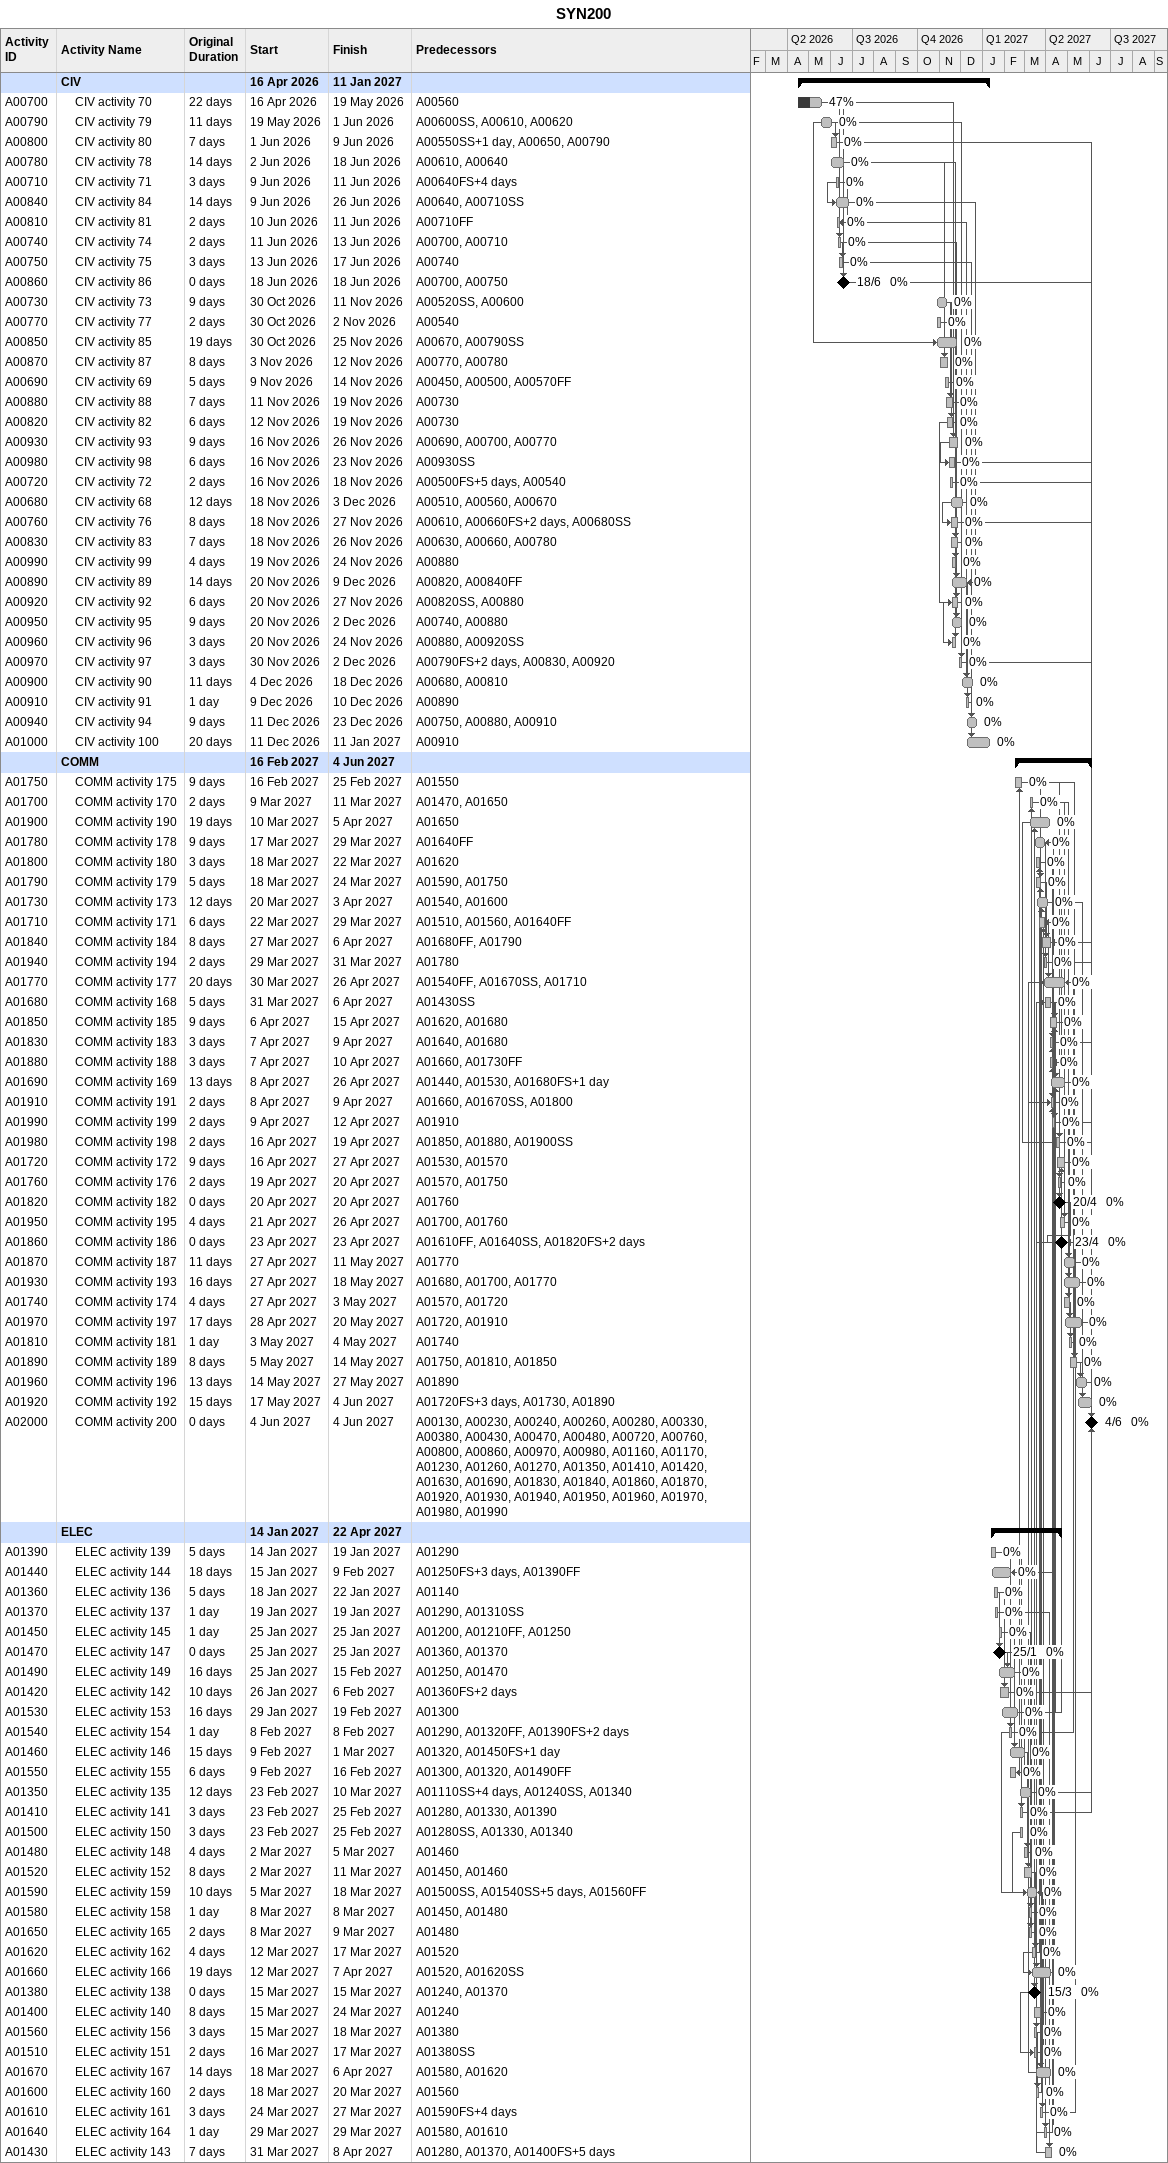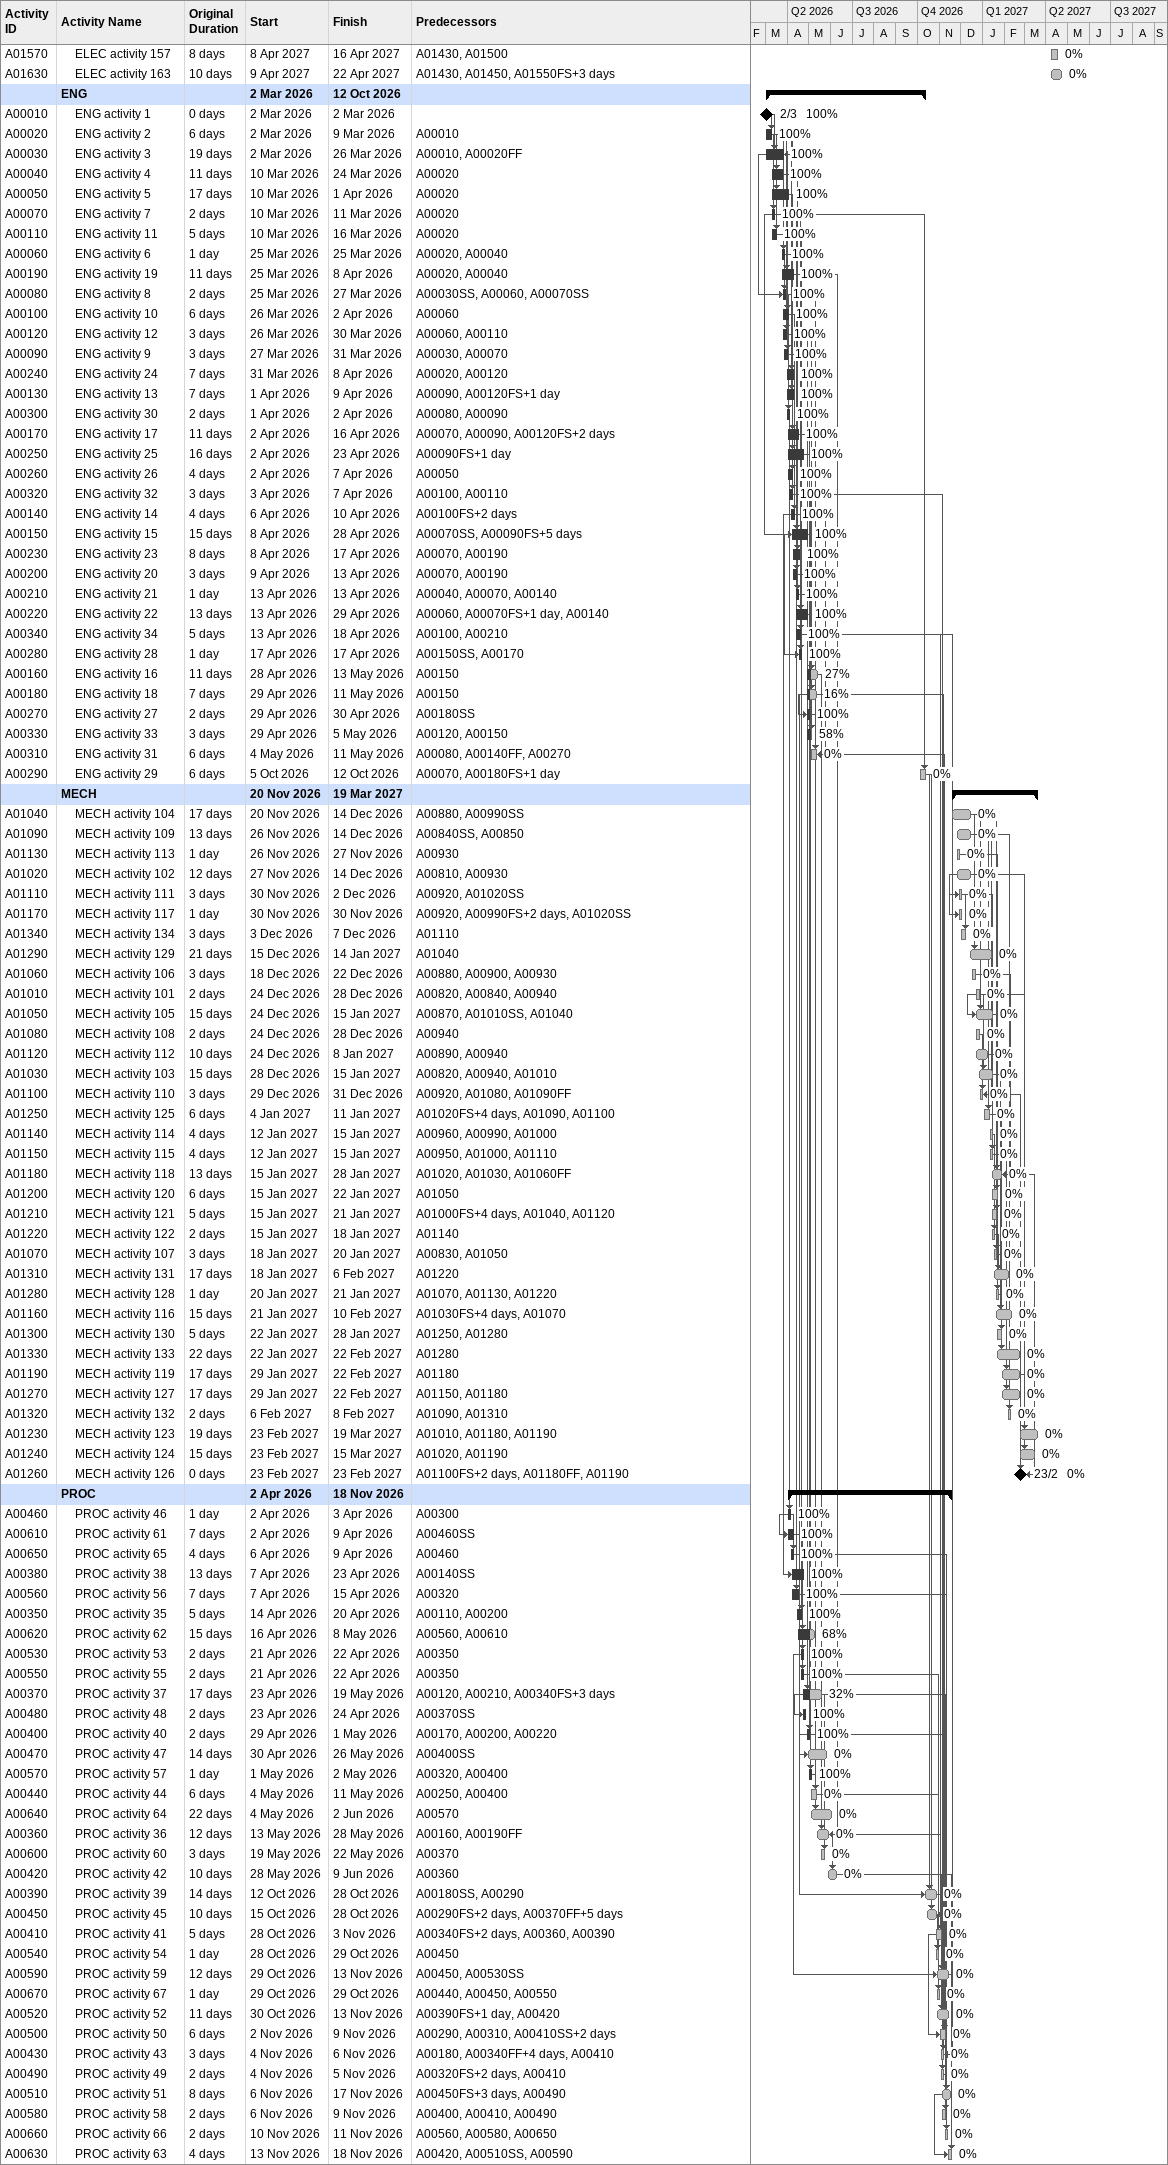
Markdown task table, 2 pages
SYN200

| ID | Level | Task | Original duration | Start | Finish | Predecessors | % complete |
|---|---|---|---|---|---|---|---|
|  | 1 | **CIV** |  | 2026-04-16 | 2027-01-11 |  |  |
| A00700 | 2 | CIV activity 70 | 22d | 2026-04-16 | 2026-05-19 | A00560 | 47 |
| A00790 | 2 | CIV activity 79 | 11d | 2026-05-19 | 2026-06-01 | A00600SS, A00610, A00620 | 0 |
| A00800 | 2 | CIV activity 80 | 7d | 2026-06-01 | 2026-06-09 | A00550SS+1d, A00650, A00790 | 0 |
| A00780 | 2 | CIV activity 78 | 14d | 2026-06-02 | 2026-06-18 | A00610, A00640 | 0 |
| A00710 | 2 | CIV activity 71 | 3d | 2026-06-09 | 2026-06-11 | A00640FS+4d | 0 |
| A00840 | 2 | CIV activity 84 | 14d | 2026-06-09 | 2026-06-26 | A00640, A00710SS | 0 |
| A00810 | 2 | CIV activity 81 | 2d | 2026-06-10 | 2026-06-11 | A00710FF | 0 |
| A00740 | 2 | CIV activity 74 | 2d | 2026-06-11 | 2026-06-13 | A00700, A00710 | 0 |
| A00750 | 2 | CIV activity 75 | 3d | 2026-06-13 | 2026-06-17 | A00740 | 0 |
| A00860 | 2 | CIV activity 86 | 0d | 2026-06-18 | 2026-06-18 | A00700, A00750 | 0 |
| A00730 | 2 | CIV activity 73 | 9d | 2026-10-30 | 2026-11-11 | A00520SS, A00600 | 0 |
| A00770 | 2 | CIV activity 77 | 2d | 2026-10-30 | 2026-11-02 | A00540 | 0 |
| A00850 | 2 | CIV activity 85 | 19d | 2026-10-30 | 2026-11-25 | A00670, A00790SS | 0 |
| A00870 | 2 | CIV activity 87 | 8d | 2026-11-03 | 2026-11-12 | A00770, A00780 | 0 |
| A00690 | 2 | CIV activity 69 | 5d | 2026-11-09 | 2026-11-14 | A00450, A00500, A00570FF | 0 |
| A00880 | 2 | CIV activity 88 | 7d | 2026-11-11 | 2026-11-19 | A00730 | 0 |
| A00820 | 2 | CIV activity 82 | 6d | 2026-11-12 | 2026-11-19 | A00730 | 0 |
| A00930 | 2 | CIV activity 93 | 9d | 2026-11-16 | 2026-11-26 | A00690, A00700, A00770 | 0 |
| A00980 | 2 | CIV activity 98 | 6d | 2026-11-16 | 2026-11-23 | A00930SS | 0 |
| A00720 | 2 | CIV activity 72 | 2d | 2026-11-16 | 2026-11-18 | A00500FS+5d, A00540 | 0 |
| A00680 | 2 | CIV activity 68 | 12d | 2026-11-18 | 2026-12-03 | A00510, A00560, A00670 | 0 |
| A00760 | 2 | CIV activity 76 | 8d | 2026-11-18 | 2026-11-27 | A00610, A00660FS+2d, A00680SS | 0 |
| A00830 | 2 | CIV activity 83 | 7d | 2026-11-18 | 2026-11-26 | A00630, A00660, A00780 | 0 |
| A00990 | 2 | CIV activity 99 | 4d | 2026-11-19 | 2026-11-24 | A00880 | 0 |
| A00890 | 2 | CIV activity 89 | 14d | 2026-11-20 | 2026-12-09 | A00820, A00840FF | 0 |
| A00920 | 2 | CIV activity 92 | 6d | 2026-11-20 | 2026-11-27 | A00820SS, A00880 | 0 |
| A00950 | 2 | CIV activity 95 | 9d | 2026-11-20 | 2026-12-02 | A00740, A00880 | 0 |
| A00960 | 2 | CIV activity 96 | 3d | 2026-11-20 | 2026-11-24 | A00880, A00920SS | 0 |
| A00970 | 2 | CIV activity 97 | 3d | 2026-11-30 | 2026-12-02 | A00790FS+2d, A00830, A00920 | 0 |
| A00900 | 2 | CIV activity 90 | 11d | 2026-12-04 | 2026-12-18 | A00680, A00810 | 0 |
| A00910 | 2 | CIV activity 91 | 1d | 2026-12-09 | 2026-12-10 | A00890 | 0 |
| A00940 | 2 | CIV activity 94 | 9d | 2026-12-11 | 2026-12-23 | A00750, A00880, A00910 | 0 |
| A01000 | 2 | CIV activity 100 | 20d | 2026-12-11 | 2027-01-11 | A00910 | 0 |
|  | 1 | **COMM** |  | 2027-02-16 | 2027-06-04 |  |  |
| A01750 | 2 | COMM activity 175 | 9d | 2027-02-16 | 2027-02-25 | A01550 | 0 |
| A01700 | 2 | COMM activity 170 | 2d | 2027-03-09 | 2027-03-11 | A01470, A01650 | 0 |
| A01900 | 2 | COMM activity 190 | 19d | 2027-03-10 | 2027-04-05 | A01650 | 0 |
| A01780 | 2 | COMM activity 178 | 9d | 2027-03-17 | 2027-03-29 | A01640FF | 0 |
| A01800 | 2 | COMM activity 180 | 3d | 2027-03-18 | 2027-03-22 | A01620 | 0 |
| A01790 | 2 | COMM activity 179 | 5d | 2027-03-18 | 2027-03-24 | A01590, A01750 | 0 |
| A01730 | 2 | COMM activity 173 | 12d | 2027-03-20 | 2027-04-03 | A01540, A01600 | 0 |
| A01710 | 2 | COMM activity 171 | 6d | 2027-03-22 | 2027-03-29 | A01510, A01560, A01640FF | 0 |
| A01840 | 2 | COMM activity 184 | 8d | 2027-03-27 | 2027-04-06 | A01680FF, A01790 | 0 |
| A01940 | 2 | COMM activity 194 | 2d | 2027-03-29 | 2027-03-31 | A01780 | 0 |
| A01770 | 2 | COMM activity 177 | 20d | 2027-03-30 | 2027-04-26 | A01540FF, A01670SS, A01710 | 0 |
| A01680 | 2 | COMM activity 168 | 5d | 2027-03-31 | 2027-04-06 | A01430SS | 0 |
| A01850 | 2 | COMM activity 185 | 9d | 2027-04-06 | 2027-04-15 | A01620, A01680 | 0 |
| A01830 | 2 | COMM activity 183 | 3d | 2027-04-07 | 2027-04-09 | A01640, A01680 | 0 |
| A01880 | 2 | COMM activity 188 | 3d | 2027-04-07 | 2027-04-10 | A01660, A01730FF | 0 |
| A01690 | 2 | COMM activity 169 | 13d | 2027-04-08 | 2027-04-26 | A01440, A01530, A01680FS+1d | 0 |
| A01910 | 2 | COMM activity 191 | 2d | 2027-04-08 | 2027-04-09 | A01660, A01670SS, A01800 | 0 |
| A01990 | 2 | COMM activity 199 | 2d | 2027-04-09 | 2027-04-12 | A01910 | 0 |
| A01980 | 2 | COMM activity 198 | 2d | 2027-04-16 | 2027-04-19 | A01850, A01880, A01900SS | 0 |
| A01720 | 2 | COMM activity 172 | 9d | 2027-04-16 | 2027-04-27 | A01530, A01570 | 0 |
| A01760 | 2 | COMM activity 176 | 2d | 2027-04-19 | 2027-04-20 | A01570, A01750 | 0 |
| A01820 | 2 | COMM activity 182 | 0d | 2027-04-20 | 2027-04-20 | A01760 | 0 |
| A01950 | 2 | COMM activity 195 | 4d | 2027-04-21 | 2027-04-26 | A01700, A01760 | 0 |
| A01860 | 2 | COMM activity 186 | 0d | 2027-04-23 | 2027-04-23 | A01610FF, A01640SS, A01820FS+2d | 0 |
| A01870 | 2 | COMM activity 187 | 11d | 2027-04-27 | 2027-05-11 | A01770 | 0 |
| A01930 | 2 | COMM activity 193 | 16d | 2027-04-27 | 2027-05-18 | A01680, A01700, A01770 | 0 |
| A01740 | 2 | COMM activity 174 | 4d | 2027-04-27 | 2027-05-03 | A01570, A01720 | 0 |
| A01970 | 2 | COMM activity 197 | 17d | 2027-04-28 | 2027-05-20 | A01720, A01910 | 0 |
| A01810 | 2 | COMM activity 181 | 1d | 2027-05-03 | 2027-05-04 | A01740 | 0 |
| A01890 | 2 | COMM activity 189 | 8d | 2027-05-05 | 2027-05-14 | A01750, A01810, A01850 | 0 |
| A01960 | 2 | COMM activity 196 | 13d | 2027-05-14 | 2027-05-27 | A01890 | 0 |
| A01920 | 2 | COMM activity 192 | 15d | 2027-05-17 | 2027-06-04 | A01720FS+3d, A01730, A01890 | 0 |
| A02000 | 2 | COMM activity 200 | 0d | 2027-06-04 | 2027-06-04 | A00130, A00230, A00240, A00260, A00280, A00330, A00380, A00430, A00470, A00480, A00720, A00760, A00800, A00860, A00970, A00980, A01160, A01170, A01230, A01260, A01270, A01350, A01410, A01420, A01630, A01690, A01830, A01840, A01860, A01870, A01920, A01930, A01940, A01950, A01960, A01970, A01980, A01990 | 0 |
|  | 1 | **ELEC** |  | 2027-01-14 | 2027-04-22 |  |  |
| A01390 | 2 | ELEC activity 139 | 5d | 2027-01-14 | 2027-01-19 | A01290 | 0 |
| A01440 | 2 | ELEC activity 144 | 18d | 2027-01-15 | 2027-02-09 | A01250FS+3d, A01390FF | 0 |
| A01360 | 2 | ELEC activity 136 | 5d | 2027-01-18 | 2027-01-22 | A01140 | 0 |
| A01370 | 2 | ELEC activity 137 | 1d | 2027-01-19 | 2027-01-19 | A01290, A01310SS | 0 |
| A01450 | 2 | ELEC activity 145 | 1d | 2027-01-25 | 2027-01-25 | A01200, A01210FF, A01250 | 0 |
| A01470 | 2 | ELEC activity 147 | 0d | 2027-01-25 | 2027-01-25 | A01360, A01370 | 0 |
| A01490 | 2 | ELEC activity 149 | 16d | 2027-01-25 | 2027-02-15 | A01250, A01470 | 0 |
| A01420 | 2 | ELEC activity 142 | 10d | 2027-01-26 | 2027-02-06 | A01360FS+2d | 0 |
| A01530 | 2 | ELEC activity 153 | 16d | 2027-01-29 | 2027-02-19 | A01300 | 0 |
| A01540 | 2 | ELEC activity 154 | 1d | 2027-02-08 | 2027-02-08 | A01290, A01320FF, A01390FS+2d | 0 |
| A01460 | 2 | ELEC activity 146 | 15d | 2027-02-09 | 2027-03-01 | A01320, A01450FS+1d | 0 |
| A01550 | 2 | ELEC activity 155 | 6d | 2027-02-09 | 2027-02-16 | A01300, A01320, A01490FF | 0 |
| A01350 | 2 | ELEC activity 135 | 12d | 2027-02-23 | 2027-03-10 | A01110SS+4d, A01240SS, A01340 | 0 |
| A01410 | 2 | ELEC activity 141 | 3d | 2027-02-23 | 2027-02-25 | A01280, A01330, A01390 | 0 |
| A01500 | 2 | ELEC activity 150 | 3d | 2027-02-23 | 2027-02-25 | A01280SS, A01330, A01340 | 0 |
| A01480 | 2 | ELEC activity 148 | 4d | 2027-03-02 | 2027-03-05 | A01460 | 0 |
| A01520 | 2 | ELEC activity 152 | 8d | 2027-03-02 | 2027-03-11 | A01450, A01460 | 0 |
| A01590 | 2 | ELEC activity 159 | 10d | 2027-03-05 | 2027-03-18 | A01500SS, A01540SS+5d, A01560FF | 0 |
| A01580 | 2 | ELEC activity 158 | 1d | 2027-03-08 | 2027-03-08 | A01450, A01480 | 0 |
| A01650 | 2 | ELEC activity 165 | 2d | 2027-03-08 | 2027-03-09 | A01480 | 0 |
| A01620 | 2 | ELEC activity 162 | 4d | 2027-03-12 | 2027-03-17 | A01520 | 0 |
| A01660 | 2 | ELEC activity 166 | 19d | 2027-03-12 | 2027-04-07 | A01520, A01620SS | 0 |
| A01380 | 2 | ELEC activity 138 | 0d | 2027-03-15 | 2027-03-15 | A01240, A01370 | 0 |
| A01400 | 2 | ELEC activity 140 | 8d | 2027-03-15 | 2027-03-24 | A01240 | 0 |
| A01560 | 2 | ELEC activity 156 | 3d | 2027-03-15 | 2027-03-18 | A01380 | 0 |
| A01510 | 2 | ELEC activity 151 | 2d | 2027-03-16 | 2027-03-17 | A01380SS | 0 |
| A01670 | 2 | ELEC activity 167 | 14d | 2027-03-18 | 2027-04-06 | A01580, A01620 | 0 |
| A01600 | 2 | ELEC activity 160 | 2d | 2027-03-18 | 2027-03-20 | A01560 | 0 |
| A01610 | 2 | ELEC activity 161 | 3d | 2027-03-24 | 2027-03-27 | A01590FS+4d | 0 |
| A01640 | 2 | ELEC activity 164 | 1d | 2027-03-29 | 2027-03-29 | A01580, A01610 | 0 |
| A01430 | 2 | ELEC activity 143 | 7d | 2027-03-31 | 2027-04-08 | A01280, A01370, A01400FS+5d | 0 |
| A01570 | 2 | ELEC activity 157 | 8d | 2027-04-08 | 2027-04-16 | A01430, A01500 | 0 |
| A01630 | 2 | ELEC activity 163 | 10d | 2027-04-09 | 2027-04-22 | A01430, A01450, A01550FS+3d | 0 |
|  | 1 | **ENG** |  | 2026-03-02 | 2026-10-12 |  |  |
| A00010 | 2 | ENG activity 1 | 0d | 2026-03-02 | 2026-03-02 |  | 100 |
| A00020 | 2 | ENG activity 2 | 6d | 2026-03-02 | 2026-03-09 | A00010 | 100 |
| A00030 | 2 | ENG activity 3 | 19d | 2026-03-02 | 2026-03-26 | A00010, A00020FF | 100 |
| A00040 | 2 | ENG activity 4 | 11d | 2026-03-10 | 2026-03-24 | A00020 | 100 |
| A00050 | 2 | ENG activity 5 | 17d | 2026-03-10 | 2026-04-01 | A00020 | 100 |
| A00070 | 2 | ENG activity 7 | 2d | 2026-03-10 | 2026-03-11 | A00020 | 100 |
| A00110 | 2 | ENG activity 11 | 5d | 2026-03-10 | 2026-03-16 | A00020 | 100 |
| A00060 | 2 | ENG activity 6 | 1d | 2026-03-25 | 2026-03-25 | A00020, A00040 | 100 |
| A00190 | 2 | ENG activity 19 | 11d | 2026-03-25 | 2026-04-08 | A00020, A00040 | 100 |
| A00080 | 2 | ENG activity 8 | 2d | 2026-03-25 | 2026-03-27 | A00030SS, A00060, A00070SS | 100 |
| A00100 | 2 | ENG activity 10 | 6d | 2026-03-26 | 2026-04-02 | A00060 | 100 |
| A00120 | 2 | ENG activity 12 | 3d | 2026-03-26 | 2026-03-30 | A00060, A00110 | 100 |
| A00090 | 2 | ENG activity 9 | 3d | 2026-03-27 | 2026-03-31 | A00030, A00070 | 100 |
| A00240 | 2 | ENG activity 24 | 7d | 2026-03-31 | 2026-04-08 | A00020, A00120 | 100 |
| A00130 | 2 | ENG activity 13 | 7d | 2026-04-01 | 2026-04-09 | A00090, A00120FS+1d | 100 |
| A00300 | 2 | ENG activity 30 | 2d | 2026-04-01 | 2026-04-02 | A00080, A00090 | 100 |
| A00170 | 2 | ENG activity 17 | 11d | 2026-04-02 | 2026-04-16 | A00070, A00090, A00120FS+2d | 100 |
| A00250 | 2 | ENG activity 25 | 16d | 2026-04-02 | 2026-04-23 | A00090FS+1d | 100 |
| A00260 | 2 | ENG activity 26 | 4d | 2026-04-02 | 2026-04-07 | A00050 | 100 |
| A00320 | 2 | ENG activity 32 | 3d | 2026-04-03 | 2026-04-07 | A00100, A00110 | 100 |
| A00140 | 2 | ENG activity 14 | 4d | 2026-04-06 | 2026-04-10 | A00100FS+2d | 100 |
| A00150 | 2 | ENG activity 15 | 15d | 2026-04-08 | 2026-04-28 | A00070SS, A00090FS+5d | 100 |
| A00230 | 2 | ENG activity 23 | 8d | 2026-04-08 | 2026-04-17 | A00070, A00190 | 100 |
| A00200 | 2 | ENG activity 20 | 3d | 2026-04-09 | 2026-04-13 | A00070, A00190 | 100 |
| A00210 | 2 | ENG activity 21 | 1d | 2026-04-13 | 2026-04-13 | A00040, A00070, A00140 | 100 |
| A00220 | 2 | ENG activity 22 | 13d | 2026-04-13 | 2026-04-29 | A00060, A00070FS+1d, A00140 | 100 |
| A00340 | 2 | ENG activity 34 | 5d | 2026-04-13 | 2026-04-18 | A00100, A00210 | 100 |
| A00280 | 2 | ENG activity 28 | 1d | 2026-04-17 | 2026-04-17 | A00150SS, A00170 | 100 |
| A00160 | 2 | ENG activity 16 | 11d | 2026-04-28 | 2026-05-13 | A00150 | 27 |
| A00180 | 2 | ENG activity 18 | 7d | 2026-04-29 | 2026-05-11 | A00150 | 16 |
| A00270 | 2 | ENG activity 27 | 2d | 2026-04-29 | 2026-04-30 | A00180SS | 100 |
| A00330 | 2 | ENG activity 33 | 3d | 2026-04-29 | 2026-05-05 | A00120, A00150 | 58 |
| A00310 | 2 | ENG activity 31 | 6d | 2026-05-04 | 2026-05-11 | A00080, A00140FF, A00270 | 0 |
| A00290 | 2 | ENG activity 29 | 6d | 2026-10-05 | 2026-10-12 | A00070, A00180FS+1d | 0 |
|  | 1 | **MECH** |  | 2026-11-20 | 2027-03-19 |  |  |
| A01040 | 2 | MECH activity 104 | 17d | 2026-11-20 | 2026-12-14 | A00880, A00990SS | 0 |
| A01090 | 2 | MECH activity 109 | 13d | 2026-11-26 | 2026-12-14 | A00840SS, A00850 | 0 |
| A01130 | 2 | MECH activity 113 | 1d | 2026-11-26 | 2026-11-27 | A00930 | 0 |
| A01020 | 2 | MECH activity 102 | 12d | 2026-11-27 | 2026-12-14 | A00810, A00930 | 0 |
| A01110 | 2 | MECH activity 111 | 3d | 2026-11-30 | 2026-12-02 | A00920, A01020SS | 0 |
| A01170 | 2 | MECH activity 117 | 1d | 2026-11-30 | 2026-11-30 | A00920, A00990FS+2d, A01020SS | 0 |
| A01340 | 2 | MECH activity 134 | 3d | 2026-12-03 | 2026-12-07 | A01110 | 0 |
| A01290 | 2 | MECH activity 129 | 21d | 2026-12-15 | 2027-01-14 | A01040 | 0 |
| A01060 | 2 | MECH activity 106 | 3d | 2026-12-18 | 2026-12-22 | A00880, A00900, A00930 | 0 |
| A01010 | 2 | MECH activity 101 | 2d | 2026-12-24 | 2026-12-28 | A00820, A00840, A00940 | 0 |
| A01050 | 2 | MECH activity 105 | 15d | 2026-12-24 | 2027-01-15 | A00870, A01010SS, A01040 | 0 |
| A01080 | 2 | MECH activity 108 | 2d | 2026-12-24 | 2026-12-28 | A00940 | 0 |
| A01120 | 2 | MECH activity 112 | 10d | 2026-12-24 | 2027-01-08 | A00890, A00940 | 0 |
| A01030 | 2 | MECH activity 103 | 15d | 2026-12-28 | 2027-01-15 | A00820, A00940, A01010 | 0 |
| A01100 | 2 | MECH activity 110 | 3d | 2026-12-29 | 2026-12-31 | A00920, A01080, A01090FF | 0 |
| A01250 | 2 | MECH activity 125 | 6d | 2027-01-04 | 2027-01-11 | A01020FS+4d, A01090, A01100 | 0 |
| A01140 | 2 | MECH activity 114 | 4d | 2027-01-12 | 2027-01-15 | A00960, A00990, A01000 | 0 |
| A01150 | 2 | MECH activity 115 | 4d | 2027-01-12 | 2027-01-15 | A00950, A01000, A01110 | 0 |
| A01180 | 2 | MECH activity 118 | 13d | 2027-01-15 | 2027-01-28 | A01020, A01030, A01060FF | 0 |
| A01200 | 2 | MECH activity 120 | 6d | 2027-01-15 | 2027-01-22 | A01050 | 0 |
| A01210 | 2 | MECH activity 121 | 5d | 2027-01-15 | 2027-01-21 | A01000FS+4d, A01040, A01120 | 0 |
| A01220 | 2 | MECH activity 122 | 2d | 2027-01-15 | 2027-01-18 | A01140 | 0 |
| A01070 | 2 | MECH activity 107 | 3d | 2027-01-18 | 2027-01-20 | A00830, A01050 | 0 |
| A01310 | 2 | MECH activity 131 | 17d | 2027-01-18 | 2027-02-06 | A01220 | 0 |
| A01280 | 2 | MECH activity 128 | 1d | 2027-01-20 | 2027-01-21 | A01070, A01130, A01220 | 0 |
| A01160 | 2 | MECH activity 116 | 15d | 2027-01-21 | 2027-02-10 | A01030FS+4d, A01070 | 0 |
| A01300 | 2 | MECH activity 130 | 5d | 2027-01-22 | 2027-01-28 | A01250, A01280 | 0 |
| A01330 | 2 | MECH activity 133 | 22d | 2027-01-22 | 2027-02-22 | A01280 | 0 |
| A01190 | 2 | MECH activity 119 | 17d | 2027-01-29 | 2027-02-22 | A01180 | 0 |
| A01270 | 2 | MECH activity 127 | 17d | 2027-01-29 | 2027-02-22 | A01150, A01180 | 0 |
| A01320 | 2 | MECH activity 132 | 2d | 2027-02-06 | 2027-02-08 | A01090, A01310 | 0 |
| A01230 | 2 | MECH activity 123 | 19d | 2027-02-23 | 2027-03-19 | A01010, A01180, A01190 | 0 |
| A01240 | 2 | MECH activity 124 | 15d | 2027-02-23 | 2027-03-15 | A01020, A01190 | 0 |
| A01260 | 2 | MECH activity 126 | 0d | 2027-02-23 | 2027-02-23 | A01100FS+2d, A01180FF, A01190 | 0 |
|  | 1 | **PROC** |  | 2026-04-02 | 2026-11-18 |  |  |
| A00460 | 2 | PROC activity 46 | 1d | 2026-04-02 | 2026-04-03 | A00300 | 100 |
| A00610 | 2 | PROC activity 61 | 7d | 2026-04-02 | 2026-04-09 | A00460SS | 100 |
| A00650 | 2 | PROC activity 65 | 4d | 2026-04-06 | 2026-04-09 | A00460 | 100 |
| A00380 | 2 | PROC activity 38 | 13d | 2026-04-07 | 2026-04-23 | A00140SS | 100 |
| A00560 | 2 | PROC activity 56 | 7d | 2026-04-07 | 2026-04-15 | A00320 | 100 |
| A00350 | 2 | PROC activity 35 | 5d | 2026-04-14 | 2026-04-20 | A00110, A00200 | 100 |
| A00620 | 2 | PROC activity 62 | 15d | 2026-04-16 | 2026-05-08 | A00560, A00610 | 68 |
| A00530 | 2 | PROC activity 53 | 2d | 2026-04-21 | 2026-04-22 | A00350 | 100 |
| A00550 | 2 | PROC activity 55 | 2d | 2026-04-21 | 2026-04-22 | A00350 | 100 |
| A00370 | 2 | PROC activity 37 | 17d | 2026-04-23 | 2026-05-19 | A00120, A00210, A00340FS+3d | 32 |
| A00480 | 2 | PROC activity 48 | 2d | 2026-04-23 | 2026-04-24 | A00370SS | 100 |
| A00400 | 2 | PROC activity 40 | 2d | 2026-04-29 | 2026-05-01 | A00170, A00200, A00220 | 100 |
| A00470 | 2 | PROC activity 47 | 14d | 2026-04-30 | 2026-05-26 | A00400SS | 0 |
| A00570 | 2 | PROC activity 57 | 1d | 2026-05-01 | 2026-05-02 | A00320, A00400 | 100 |
| A00440 | 2 | PROC activity 44 | 6d | 2026-05-04 | 2026-05-11 | A00250, A00400 | 0 |
| A00640 | 2 | PROC activity 64 | 22d | 2026-05-04 | 2026-06-02 | A00570 | 0 |
| A00360 | 2 | PROC activity 36 | 12d | 2026-05-13 | 2026-05-28 | A00160, A00190FF | 0 |
| A00600 | 2 | PROC activity 60 | 3d | 2026-05-19 | 2026-05-22 | A00370 | 0 |
| A00420 | 2 | PROC activity 42 | 10d | 2026-05-28 | 2026-06-09 | A00360 | 0 |
| A00390 | 2 | PROC activity 39 | 14d | 2026-10-12 | 2026-10-28 | A00180SS, A00290 | 0 |
| A00450 | 2 | PROC activity 45 | 10d | 2026-10-15 | 2026-10-28 | A00290FS+2d, A00370FF+5d | 0 |
| A00410 | 2 | PROC activity 41 | 5d | 2026-10-28 | 2026-11-03 | A00340FS+2d, A00360, A00390 | 0 |
| A00540 | 2 | PROC activity 54 | 1d | 2026-10-28 | 2026-10-29 | A00450 | 0 |
| A00590 | 2 | PROC activity 59 | 12d | 2026-10-29 | 2026-11-13 | A00450, A00530SS | 0 |
| A00670 | 2 | PROC activity 67 | 1d | 2026-10-29 | 2026-10-29 | A00440, A00450, A00550 | 0 |
| A00520 | 2 | PROC activity 52 | 11d | 2026-10-30 | 2026-11-13 | A00390FS+1d, A00420 | 0 |
| A00500 | 2 | PROC activity 50 | 6d | 2026-11-02 | 2026-11-09 | A00290, A00310, A00410SS+2d | 0 |
| A00430 | 2 | PROC activity 43 | 3d | 2026-11-04 | 2026-11-06 | A00180, A00340FF+4d, A00410 | 0 |
| A00490 | 2 | PROC activity 49 | 2d | 2026-11-04 | 2026-11-05 | A00320FS+2d, A00410 | 0 |
| A00510 | 2 | PROC activity 51 | 8d | 2026-11-06 | 2026-11-17 | A00450FS+3d, A00490 | 0 |
| A00580 | 2 | PROC activity 58 | 2d | 2026-11-06 | 2026-11-09 | A00400, A00410, A00490 | 0 |
| A00660 | 2 | PROC activity 66 | 2d | 2026-11-10 | 2026-11-11 | A00560, A00580, A00650 | 0 |
| A00630 | 2 | PROC activity 63 | 4d | 2026-11-13 | 2026-11-18 | A00420, A00510SS, A00590 | 0 |
